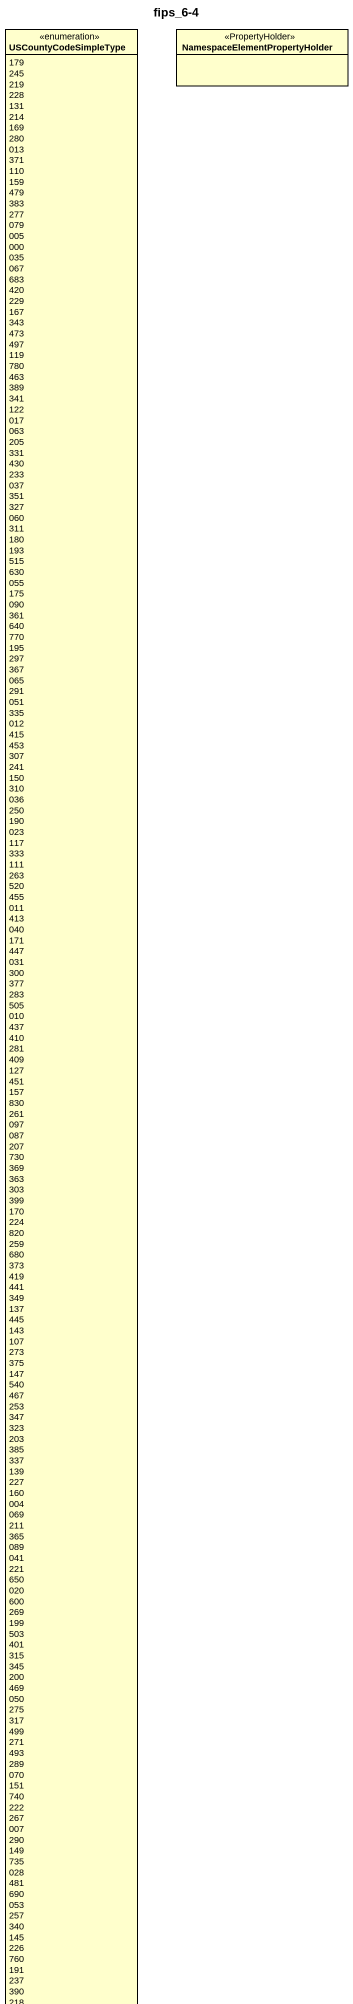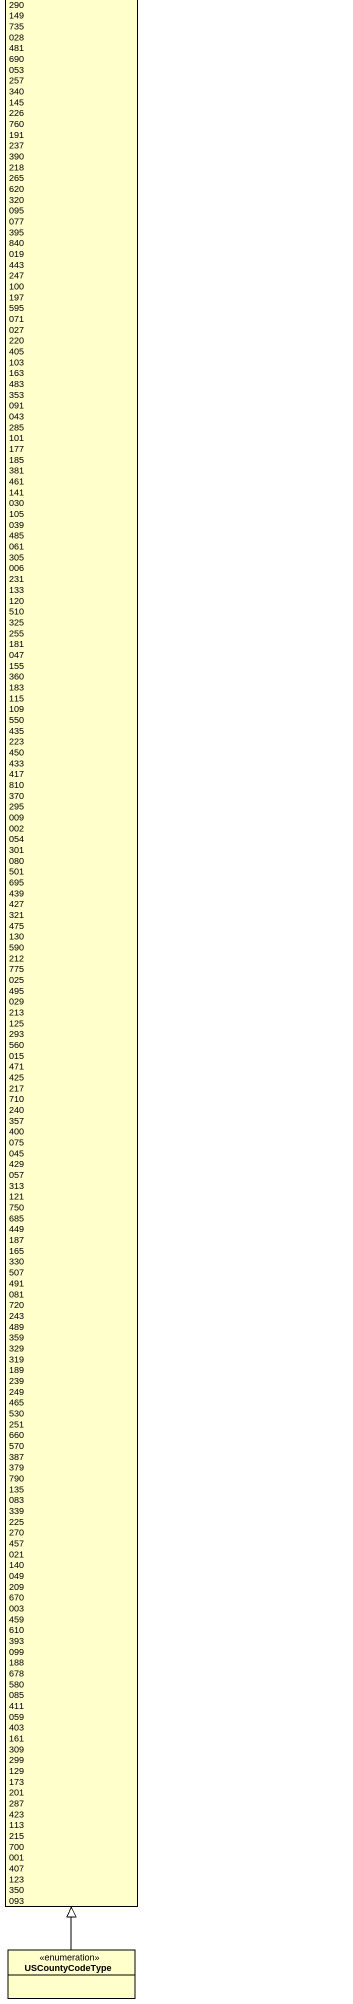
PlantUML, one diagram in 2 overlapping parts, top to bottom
@startuml
title fips_6-4
hide circle
hide empty members
enum USCountyCodeSimpleType {
  179
  245
  219
  228
  131
  214
  169
  280
  013
  371
  110
  159
  479
  383
  277
  079
  005
  000
  035
  067
  683
  420
  229
  167
  343
  473
  497
  119
  780
  463
  389
  341
  122
  017
  063
  205
  331
  430
  233
  037
  351
  327
  060
  311
  180
  193
  515
  630
  055
  175
  090
  361
  640
  770
  195
  297
  367
  065
  291
  051
  335
  012
  415
  453
  307
  241
  150
  310
  036
  250
  190
  023
  117
  333
  111
  263
  520
  455
  011
  413
  040
  171
  447
  031
  300
  377
  283
  505
  010
  437
  410
  281
  409
  127
  451
  157
  830
  261
  097
  087
  207
  730
  369
  363
  303
  399
  170
  224
  820
  259
  680
  373
  419
  441
  349
  137
  445
  143
  107
  273
  375
  147
  540
  467
  253
  347
  323
  203
  385
  337
  139
  227
  160
  004
  069
  211
  365
  089
  041
  221
  650
  020
  600
  269
  199
  503
  401
  315
  345
  200
  469
  050
  275
  317
  499
  271
  493
  289
  070
  151
  740
  222
  267
  007
  290
  149
  735
  028
  481
  690
  053
  257
  340
  145
  226
  760
  191
  237
  390
  218
  265
  620
  320
  095
  077
  395
  840
  019
  443
  247
  100
  197
  595
  071
  027
  220
  405
  103
  163
  483
  353
  091
  043
  285
  101
  177
  185
  381
  461
  141
  030
  105
  039
  485
  061
  305
  006
  231
  133
  120
  510
  325
  255
  181
  047
  155
  360
  183
  115
  109
  550
  435
  223
  450
  433
  417
  810
  370
  295
  009
  002
  054
  301
  080
  501
  695
  439
  427
  321
  475
  130
  590
  212
  775
  025
  495
  029
  213
  125
  293
  560
  015
  471
  425
  217
  710
  240
  357
  400
  075
  045
  429
  057
  313
  121
  750
  685
  449
  187
  165
  330
  507
  491
  081
  720
  243
  489
  359
  329
  319
  189
  239
  249
  465
  530
  251
  660
  570
  387
  379
  790
  135
  083
  339
  225
  270
  457
  021
  140
  049
  209
  670
  003
  459
  610
  393
  099
  188
  678
  580
  085
  411
  059
  403
  161
  309
  299
  129
  173
  201
  287
  423
  113
  215
  700
  001
  407
  123
  350
  093
}
class "NamespaceElementPropertyHolder" as NamespaceElementPropertyHold <<PropertyHolder>>
enum USCountyCodeType
USCountyCodeType -up-|> USCountyCodeSimpleType
@enduml
